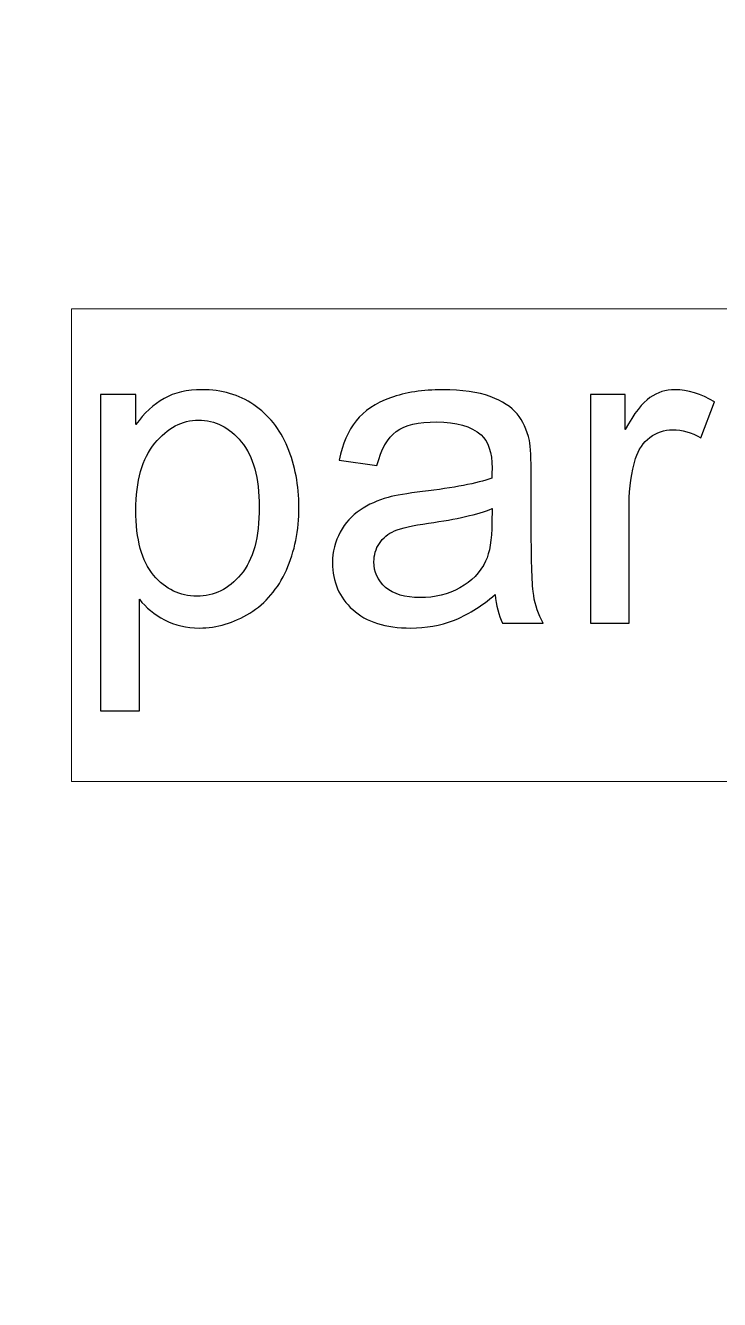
# Model space of a CAD drawing. Header units: centimetres. Extents: x -29.7 to 21.6, y -14.4 to 13.7.
# Drawn here: x -6.236 to -5.321, y -3.823 to -2.143 of the extents above; entities that cross this region are included whole.
import ezdxf

# ---------------------------------------------------------------- set-up
doc = ezdxf.new("R2010")
doc.units = ezdxf.units.CM
doc.header["$MEASUREMENT"] = 0
doc.layers.add('Layer 1', color=7, linetype='Continuous')

msp = doc.modelspace()

# ---------------------------------------------------------------- linework, layer by layer
at = {"layer": 'Layer 1', "color": 1, "lineweight": 9}
for points, knots in [([(-9.03932, -4.44965), (-9.03932, -4.44965), (-9.03932, -0.46166), (-9.03932, -0.46166), (-9.03932, -0.46166), (-9.03932, -0.46166), (0.93059, -0.46166), (0.93059, -0.46166), (0.93059, -0.46166), (0.93059, -0.46166), (0.93059, -4.44965), (0.93059, -4.44965)], [0, 0, 0, 0, 0.25, 0.25, 0.25, 0.25, 0.5, 0.5, 0.5, 0.5, 1, 1, 1, 1]), ([(-1.69979, -3.14012), (-1.69979, -3.14012), (-6.17542, -3.14012), (-6.17542, -3.14012), (-6.17542, -3.14012), (-6.17542, -3.14012), (-6.17542, -2.51611), (-6.17542, -2.51611), (-6.17542, -2.51611), (-6.17542, -2.51611), (-1.69979, -2.51611), (-1.69979, -2.51611), (-1.69979, -2.51611), (-1.69979, -2.51611), (-1.69979, -3.14012), (-1.69979, -3.14012)], [0, 0, 0, 0, 0.2, 0.2, 0.2, 0.2, 0.4, 0.4, 0.4, 0.4, 0.6, 0.6, 0.6, 0.6, 1, 1, 1, 1]), ([(-1.69979, -3.14012), (-1.69979, -3.14012), (-6.17542, -3.14012), (-6.17542, -3.14012), (-6.17542, -3.14012), (-6.17542, -3.14012), (-6.17542, -2.51611), (-6.17542, -2.51611), (-6.17542, -2.51611), (-6.17542, -2.51611), (-1.69979, -2.51611), (-1.69979, -2.51611), (-1.69979, -2.51611), (-1.69979, -2.51611), (-1.69979, -3.14012), (-1.69979, -3.14012)], [0, 0, 0, 0, 0.2, 0.2, 0.2, 0.2, 0.4, 0.4, 0.4, 0.4, 0.6, 0.6, 0.6, 0.6, 1, 1, 1, 1]), ([(-6.1371, -3.04667), (-6.1371, -3.04667), (-6.1371, -2.62943), (-6.1371, -2.62943), (-6.1371, -2.62943), (-6.1371, -2.62943), (-6.09061, -2.62943), (-6.09061, -2.62943), (-6.09061, -2.62943), (-6.09061, -2.62943), (-6.09061, -2.66904), (-6.09061, -2.66904), (-6.09061, -2.66904), (-6.07966, -2.65374), (-6.06726, -2.64221), (-6.05341, -2.63456), (-6.05341, -2.63456), (-6.03966, -2.62691), (-6.02291, -2.62304), (-6.00324, -2.62304), (-6.00324, -2.62304), (-5.97748, -2.62304), (-5.95482, -2.62962), (-5.93516, -2.64289), (-5.93516, -2.64289), (-5.9155, -2.65606), (-5.90068, -2.67476), (-5.8906, -2.69878), (-5.8906, -2.69878), (-5.88063, -2.72289), (-5.87559, -2.74924), (-5.87559, -2.778), (-5.87559, -2.778), (-5.87559, -2.8087), (-5.88111, -2.8364), (-5.89215, -2.8611), (-5.89215, -2.8611), (-5.9032, -2.8857), (-5.91927, -2.90459), (-5.94039, -2.91776), (-5.94039, -2.91776), (-5.9614, -2.93084), (-5.98358, -2.93742), (-6.00683, -2.93742), (-6.00683, -2.93742), (-6.02387, -2.93742), (-6.03918, -2.93384), (-6.05264, -2.92667), (-6.05264, -2.92667), (-6.0662, -2.9195), (-6.07724, -2.9105), (-6.08596, -2.89955), (-6.08596, -2.89955), (-6.08596, -2.89955), (-6.08596, -3.04667), (-6.08596, -3.04667), (-6.08596, -3.04667), (-6.08596, -3.04667), (-6.1371, -3.04667), (-6.1371, -3.04667)], [0, 0, 0, 0, 0.0625, 0.0625, 0.0625, 0.0625, 0.125, 0.125, 0.125, 0.125, 0.1875, 0.1875, 0.1875, 0.1875, 0.25, 0.25, 0.25, 0.25, 0.3125, 0.3125, 0.3125, 0.3125, 0.375, 0.375, 0.375, 0.375, 0.4375, 0.4375, 0.4375, 0.4375, 0.5, 0.5, 0.5, 0.5, 0.5625, 0.5625, 0.5625, 0.5625, 0.625, 0.625, 0.625, 0.625, 0.6875, 0.6875, 0.6875, 0.6875, 0.75, 0.75, 0.75, 0.75, 0.8125, 0.8125, 0.8125, 0.8125, 0.875, 0.875, 0.875, 0.875, 1, 1, 1, 1]), ([(-5.6169, -2.89326), (-5.63588, -2.90943), (-5.65418, -2.92076), (-5.67172, -2.92745), (-5.67172, -2.92745), (-5.68925, -2.93413), (-5.70804, -2.93742), (-5.72818, -2.93742), (-5.72818, -2.93742), (-5.7613, -2.93742), (-5.78678, -2.92938), (-5.8046, -2.91321), (-5.8046, -2.91321), (-5.82242, -2.89713), (-5.83133, -2.8765), (-5.83133, -2.85142), (-5.83133, -2.85142), (-5.83133, -2.83669), (-5.82794, -2.82323), (-5.82126, -2.81103), (-5.82126, -2.81103), (-5.81448, -2.79883), (-5.80566, -2.78914), (-5.79482, -2.78178), (-5.79482, -2.78178), (-5.78387, -2.77442), (-5.77167, -2.7688), (-5.75801, -2.76502), (-5.75801, -2.76502), (-5.74794, -2.76241), (-5.73273, -2.75989), (-5.71249, -2.75737), (-5.71249, -2.75737), (-5.67123, -2.75253), (-5.64072, -2.74662), (-5.62125, -2.73984), (-5.62125, -2.73984), (-5.62106, -2.73287), (-5.62096, -2.72841), (-5.62096, -2.72657), (-5.62096, -2.72657), (-5.62096, -2.70585), (-5.62581, -2.69122), (-5.63549, -2.6827), (-5.63549, -2.6827), (-5.64857, -2.67117), (-5.66803, -2.66546), (-5.6938, -2.66546), (-5.6938, -2.66546), (-5.71791, -2.66546), (-5.73574, -2.66972), (-5.74716, -2.67815), (-5.74716, -2.67815), (-5.75869, -2.68657), (-5.76712, -2.70149), (-5.77264, -2.72299), (-5.77264, -2.72299), (-5.77264, -2.72299), (-5.82261, -2.71602), (-5.82261, -2.71602), (-5.82261, -2.71602), (-5.81806, -2.69461), (-5.8106, -2.67727), (-5.80014, -2.6641), (-5.80014, -2.6641), (-5.78968, -2.65093), (-5.77457, -2.64086), (-5.75482, -2.63369), (-5.75482, -2.63369), (-5.73515, -2.62662), (-5.7122, -2.62304), (-5.68624, -2.62304), (-5.68624, -2.62304), (-5.66048, -2.62304), (-5.63946, -2.62604), (-5.62329, -2.63214), (-5.62329, -2.63214), (-5.60721, -2.63824), (-5.5953, -2.6458), (-5.58774, -2.655), (-5.58774, -2.655), (-5.58019, -2.6642), (-5.57486, -2.67582), (-5.57176, -2.68987), (-5.57176, -2.68987), (-5.57012, -2.69858), (-5.56924, -2.71427), (-5.56924, -2.73684), (-5.56924, -2.73684), (-5.56924, -2.73684), (-5.56924, -2.80464), (-5.56924, -2.80464), (-5.56924, -2.80464), (-5.56924, -2.852), (-5.56818, -2.88193), (-5.56605, -2.89461), (-5.56605, -2.89461), (-5.56401, -2.9073), (-5.55975, -2.91941), (-5.55355, -2.93103), (-5.55355, -2.93103), (-5.55355, -2.93103), (-5.60702, -2.93103), (-5.60702, -2.93103), (-5.60702, -2.93103), (-5.61215, -2.92028), (-5.61544, -2.90769), (-5.6169, -2.89326)], [0, 0, 0, 0, 0.0357143, 0.0357143, 0.0357143, 0.0357143, 0.0714286, 0.0714286, 0.0714286, 0.0714286, 0.1071429, 0.1071429, 0.1071429, 0.1071429, 0.1428571, 0.1428571, 0.1428571, 0.1428571, 0.1785714, 0.1785714, 0.1785714, 0.1785714, 0.2142857, 0.2142857, 0.2142857, 0.2142857, 0.25, 0.25, 0.25, 0.25, 0.2857143, 0.2857143, 0.2857143, 0.2857143, 0.3214286, 0.3214286, 0.3214286, 0.3214286, 0.3571429, 0.3571429, 0.3571429, 0.3571429, 0.3928571, 0.3928571, 0.3928571, 0.3928571, 0.4285714, 0.4285714, 0.4285714, 0.4285714, 0.4642857, 0.4642857, 0.4642857, 0.4642857, 0.5, 0.5, 0.5, 0.5, 0.5357143, 0.5357143, 0.5357143, 0.5357143, 0.5714286, 0.5714286, 0.5714286, 0.5714286, 0.6071429, 0.6071429, 0.6071429, 0.6071429, 0.6428571, 0.6428571, 0.6428571, 0.6428571, 0.6785714, 0.6785714, 0.6785714, 0.6785714, 0.7142857, 0.7142857, 0.7142857, 0.7142857, 0.75, 0.75, 0.75, 0.75, 0.7857143, 0.7857143, 0.7857143, 0.7857143, 0.8214286, 0.8214286, 0.8214286, 0.8214286, 0.8571429, 0.8571429, 0.8571429, 0.8571429, 0.8928571, 0.8928571, 0.8928571, 0.8928571, 0.9285714, 0.9285714, 0.9285714, 0.9285714, 1, 1, 1, 1]), ([(-5.49128, -2.93103), (-5.49128, -2.93103), (-5.49128, -2.62943), (-5.49128, -2.62943), (-5.49128, -2.62943), (-5.49128, -2.62943), (-5.44537, -2.62943), (-5.44537, -2.62943), (-5.44537, -2.62943), (-5.44537, -2.62943), (-5.44537, -2.67563), (-5.44537, -2.67563), (-5.44537, -2.67563), (-5.43365, -2.65422), (-5.4228, -2.64008), (-5.41283, -2.6333), (-5.41283, -2.6333), (-5.40285, -2.62643), (-5.39191, -2.62304), (-5.37999, -2.62304), (-5.37999, -2.62304), (-5.36275, -2.62304), (-5.34522, -2.62846), (-5.3274, -2.63921), (-5.3274, -2.63921), (-5.3274, -2.63921), (-5.34561, -2.68638), (-5.34561, -2.68638), (-5.34561, -2.68638), (-5.35801, -2.67941), (-5.3704, -2.67592), (-5.3828, -2.67592), (-5.3828, -2.67592), (-5.39394, -2.67592), (-5.40392, -2.67931), (-5.41273, -2.68599), (-5.41273, -2.68599), (-5.42154, -2.69267), (-5.42784, -2.70197), (-5.43162, -2.71388), (-5.43162, -2.71388), (-5.43733, -2.732), (-5.44014, -2.75185), (-5.44014, -2.77345), (-5.44014, -2.77345), (-5.44014, -2.77345), (-5.44014, -2.93103), (-5.44014, -2.93103), (-5.44014, -2.93103), (-5.44014, -2.93103), (-5.49128, -2.93103), (-5.49128, -2.93103)], [0, 0, 0, 0, 0.0714286, 0.0714286, 0.0714286, 0.0714286, 0.1428571, 0.1428571, 0.1428571, 0.1428571, 0.2142857, 0.2142857, 0.2142857, 0.2142857, 0.2857143, 0.2857143, 0.2857143, 0.2857143, 0.3571429, 0.3571429, 0.3571429, 0.3571429, 0.4285714, 0.4285714, 0.4285714, 0.4285714, 0.5, 0.5, 0.5, 0.5, 0.5714286, 0.5714286, 0.5714286, 0.5714286, 0.6428571, 0.6428571, 0.6428571, 0.6428571, 0.7142857, 0.7142857, 0.7142857, 0.7142857, 0.7857143, 0.7857143, 0.7857143, 0.7857143, 0.8571429, 0.8571429, 0.8571429, 0.8571429, 1, 1, 1, 1]), ([(-6.09061, -2.78207), (-6.09061, -2.82071), (-6.08276, -2.84929), (-6.06717, -2.86778), (-6.06717, -2.86778), (-6.05148, -2.88628), (-6.03249, -2.89558), (-6.01022, -2.89558), (-6.01022, -2.89558), (-5.98755, -2.89558), (-5.96818, -2.88599), (-5.95211, -2.86682), (-5.95211, -2.86682), (-5.93593, -2.84764), (-5.92789, -2.818), (-5.92789, -2.77781), (-5.92789, -2.77781), (-5.92789, -2.73945), (-5.93574, -2.71079), (-5.95153, -2.69171), (-5.95153, -2.69171), (-5.96731, -2.67263), (-5.9861, -2.66313), (-6.00799, -2.66313), (-6.00799, -2.66313), (-6.02969, -2.66313), (-6.04886, -2.6733), (-6.06552, -2.69355), (-6.06552, -2.69355), (-6.08228, -2.71388), (-6.09061, -2.74333), (-6.09061, -2.78207)], [0, 0, 0, 0, 0.1111111, 0.1111111, 0.1111111, 0.1111111, 0.2222222, 0.2222222, 0.2222222, 0.2222222, 0.3333333, 0.3333333, 0.3333333, 0.3333333, 0.4444444, 0.4444444, 0.4444444, 0.4444444, 0.5555556, 0.5555556, 0.5555556, 0.5555556, 0.6666667, 0.6666667, 0.6666667, 0.6666667, 0.7777778, 0.7777778, 0.7777778, 0.7777778, 1, 1, 1, 1]), ([(-5.62096, -2.77994), (-5.63956, -2.78749), (-5.66745, -2.79389), (-5.70465, -2.79912), (-5.70465, -2.79912), (-5.72576, -2.80212), (-5.74067, -2.80551), (-5.74939, -2.80929), (-5.74939, -2.80929), (-5.75811, -2.81306), (-5.76479, -2.81858), (-5.76954, -2.82575), (-5.76954, -2.82575), (-5.77428, -2.83301), (-5.7767, -2.84105), (-5.7767, -2.84996), (-5.7767, -2.84996), (-5.7767, -2.86343), (-5.77157, -2.87476), (-5.76121, -2.88377), (-5.76121, -2.88377), (-5.75084, -2.89277), (-5.73574, -2.89733), (-5.71588, -2.89733), (-5.71588, -2.89733), (-5.69622, -2.89733), (-5.67869, -2.89306), (-5.66329, -2.88444), (-5.66329, -2.88444), (-5.64799, -2.87592), (-5.63665, -2.8642), (-5.62949, -2.84938), (-5.62949, -2.84938), (-5.62397, -2.83786), (-5.62125, -2.82091), (-5.62125, -2.79853), (-5.62125, -2.79853), (-5.62125, -2.79853), (-5.62096, -2.77994), (-5.62096, -2.77994)], [0, 0, 0, 0, 0.0909091, 0.0909091, 0.0909091, 0.0909091, 0.1818182, 0.1818182, 0.1818182, 0.1818182, 0.2727273, 0.2727273, 0.2727273, 0.2727273, 0.3636364, 0.3636364, 0.3636364, 0.3636364, 0.4545455, 0.4545455, 0.4545455, 0.4545455, 0.5454545, 0.5454545, 0.5454545, 0.5454545, 0.6363636, 0.6363636, 0.6363636, 0.6363636, 0.7272727, 0.7272727, 0.7272727, 0.7272727, 0.8181818, 0.8181818, 0.8181818, 0.8181818, 1, 1, 1, 1])]:
    msp.add_open_spline(points, degree=3, knots=knots, dxfattribs=at)
at = {"layer": 'Layer 1', "color": 250}
for points, knots in [([(-6.1371, -3.04667), (-6.1371, -3.04667), (-6.1371, -2.62943), (-6.1371, -2.62943), (-6.1371, -2.62943), (-6.1371, -2.62943), (-6.09061, -2.62943), (-6.09061, -2.62943), (-6.09061, -2.62943), (-6.09061, -2.62943), (-6.09061, -2.66904), (-6.09061, -2.66904), (-6.09061, -2.66904), (-6.07966, -2.65374), (-6.06726, -2.64221), (-6.05341, -2.63456), (-6.05341, -2.63456), (-6.03966, -2.62691), (-6.02291, -2.62304), (-6.00324, -2.62304), (-6.00324, -2.62304), (-5.97748, -2.62304), (-5.95482, -2.62962), (-5.93516, -2.64289), (-5.93516, -2.64289), (-5.9155, -2.65606), (-5.90068, -2.67476), (-5.8906, -2.69878), (-5.8906, -2.69878), (-5.88063, -2.72289), (-5.87559, -2.74924), (-5.87559, -2.778), (-5.87559, -2.778), (-5.87559, -2.8087), (-5.88111, -2.8364), (-5.89215, -2.8611), (-5.89215, -2.8611), (-5.9032, -2.8857), (-5.91927, -2.90459), (-5.94039, -2.91776), (-5.94039, -2.91776), (-5.9614, -2.93084), (-5.98358, -2.93742), (-6.00683, -2.93742), (-6.00683, -2.93742), (-6.02387, -2.93742), (-6.03918, -2.93384), (-6.05264, -2.92667), (-6.05264, -2.92667), (-6.0662, -2.9195), (-6.07724, -2.9105), (-6.08596, -2.89955), (-6.08596, -2.89955), (-6.08596, -2.89955), (-6.08596, -3.04667), (-6.08596, -3.04667), (-6.08596, -3.04667), (-6.08596, -3.04667), (-6.1371, -3.04667), (-6.1371, -3.04667)], [0, 0, 0, 0, 0.0625, 0.0625, 0.0625, 0.0625, 0.125, 0.125, 0.125, 0.125, 0.1875, 0.1875, 0.1875, 0.1875, 0.25, 0.25, 0.25, 0.25, 0.3125, 0.3125, 0.3125, 0.3125, 0.375, 0.375, 0.375, 0.375, 0.4375, 0.4375, 0.4375, 0.4375, 0.5, 0.5, 0.5, 0.5, 0.5625, 0.5625, 0.5625, 0.5625, 0.625, 0.625, 0.625, 0.625, 0.6875, 0.6875, 0.6875, 0.6875, 0.75, 0.75, 0.75, 0.75, 0.8125, 0.8125, 0.8125, 0.8125, 0.875, 0.875, 0.875, 0.875, 1, 1, 1, 1]), ([(-5.6169, -2.89326), (-5.63588, -2.90943), (-5.65418, -2.92076), (-5.67172, -2.92745), (-5.67172, -2.92745), (-5.68925, -2.93413), (-5.70804, -2.93742), (-5.72818, -2.93742), (-5.72818, -2.93742), (-5.7613, -2.93742), (-5.78678, -2.92938), (-5.8046, -2.91321), (-5.8046, -2.91321), (-5.82242, -2.89713), (-5.83133, -2.8765), (-5.83133, -2.85142), (-5.83133, -2.85142), (-5.83133, -2.83669), (-5.82794, -2.82323), (-5.82126, -2.81103), (-5.82126, -2.81103), (-5.81448, -2.79883), (-5.80566, -2.78914), (-5.79482, -2.78178), (-5.79482, -2.78178), (-5.78387, -2.77442), (-5.77167, -2.7688), (-5.75801, -2.76502), (-5.75801, -2.76502), (-5.74794, -2.76241), (-5.73273, -2.75989), (-5.71249, -2.75737), (-5.71249, -2.75737), (-5.67123, -2.75253), (-5.64072, -2.74662), (-5.62125, -2.73984), (-5.62125, -2.73984), (-5.62106, -2.73287), (-5.62096, -2.72841), (-5.62096, -2.72657), (-5.62096, -2.72657), (-5.62096, -2.70585), (-5.62581, -2.69122), (-5.63549, -2.6827), (-5.63549, -2.6827), (-5.64857, -2.67117), (-5.66803, -2.66546), (-5.6938, -2.66546), (-5.6938, -2.66546), (-5.71791, -2.66546), (-5.73574, -2.66972), (-5.74716, -2.67815), (-5.74716, -2.67815), (-5.75869, -2.68657), (-5.76712, -2.70149), (-5.77264, -2.72299), (-5.77264, -2.72299), (-5.77264, -2.72299), (-5.82261, -2.71602), (-5.82261, -2.71602), (-5.82261, -2.71602), (-5.81806, -2.69461), (-5.8106, -2.67727), (-5.80014, -2.6641), (-5.80014, -2.6641), (-5.78968, -2.65093), (-5.77457, -2.64086), (-5.75482, -2.63369), (-5.75482, -2.63369), (-5.73515, -2.62662), (-5.7122, -2.62304), (-5.68624, -2.62304), (-5.68624, -2.62304), (-5.66048, -2.62304), (-5.63946, -2.62604), (-5.62329, -2.63214), (-5.62329, -2.63214), (-5.60721, -2.63824), (-5.5953, -2.6458), (-5.58774, -2.655), (-5.58774, -2.655), (-5.58019, -2.6642), (-5.57486, -2.67582), (-5.57176, -2.68987), (-5.57176, -2.68987), (-5.57012, -2.69858), (-5.56924, -2.71427), (-5.56924, -2.73684), (-5.56924, -2.73684), (-5.56924, -2.73684), (-5.56924, -2.80464), (-5.56924, -2.80464), (-5.56924, -2.80464), (-5.56924, -2.852), (-5.56818, -2.88193), (-5.56605, -2.89461), (-5.56605, -2.89461), (-5.56401, -2.9073), (-5.55975, -2.91941), (-5.55355, -2.93103), (-5.55355, -2.93103), (-5.55355, -2.93103), (-5.60702, -2.93103), (-5.60702, -2.93103), (-5.60702, -2.93103), (-5.61215, -2.92028), (-5.61544, -2.90769), (-5.6169, -2.89326)], [0, 0, 0, 0, 0.0357143, 0.0357143, 0.0357143, 0.0357143, 0.0714286, 0.0714286, 0.0714286, 0.0714286, 0.1071429, 0.1071429, 0.1071429, 0.1071429, 0.1428571, 0.1428571, 0.1428571, 0.1428571, 0.1785714, 0.1785714, 0.1785714, 0.1785714, 0.2142857, 0.2142857, 0.2142857, 0.2142857, 0.25, 0.25, 0.25, 0.25, 0.2857143, 0.2857143, 0.2857143, 0.2857143, 0.3214286, 0.3214286, 0.3214286, 0.3214286, 0.3571429, 0.3571429, 0.3571429, 0.3571429, 0.3928571, 0.3928571, 0.3928571, 0.3928571, 0.4285714, 0.4285714, 0.4285714, 0.4285714, 0.4642857, 0.4642857, 0.4642857, 0.4642857, 0.5, 0.5, 0.5, 0.5, 0.5357143, 0.5357143, 0.5357143, 0.5357143, 0.5714286, 0.5714286, 0.5714286, 0.5714286, 0.6071429, 0.6071429, 0.6071429, 0.6071429, 0.6428571, 0.6428571, 0.6428571, 0.6428571, 0.6785714, 0.6785714, 0.6785714, 0.6785714, 0.7142857, 0.7142857, 0.7142857, 0.7142857, 0.75, 0.75, 0.75, 0.75, 0.7857143, 0.7857143, 0.7857143, 0.7857143, 0.8214286, 0.8214286, 0.8214286, 0.8214286, 0.8571429, 0.8571429, 0.8571429, 0.8571429, 0.8928571, 0.8928571, 0.8928571, 0.8928571, 0.9285714, 0.9285714, 0.9285714, 0.9285714, 1, 1, 1, 1]), ([(-5.49128, -2.93103), (-5.49128, -2.93103), (-5.49128, -2.62943), (-5.49128, -2.62943), (-5.49128, -2.62943), (-5.49128, -2.62943), (-5.44537, -2.62943), (-5.44537, -2.62943), (-5.44537, -2.62943), (-5.44537, -2.62943), (-5.44537, -2.67563), (-5.44537, -2.67563), (-5.44537, -2.67563), (-5.43365, -2.65422), (-5.4228, -2.64008), (-5.41283, -2.6333), (-5.41283, -2.6333), (-5.40285, -2.62643), (-5.39191, -2.62304), (-5.37999, -2.62304), (-5.37999, -2.62304), (-5.36275, -2.62304), (-5.34522, -2.62846), (-5.3274, -2.63921), (-5.3274, -2.63921), (-5.3274, -2.63921), (-5.34561, -2.68638), (-5.34561, -2.68638), (-5.34561, -2.68638), (-5.35801, -2.67941), (-5.3704, -2.67592), (-5.3828, -2.67592), (-5.3828, -2.67592), (-5.39394, -2.67592), (-5.40392, -2.67931), (-5.41273, -2.68599), (-5.41273, -2.68599), (-5.42154, -2.69267), (-5.42784, -2.70197), (-5.43162, -2.71388), (-5.43162, -2.71388), (-5.43733, -2.732), (-5.44014, -2.75185), (-5.44014, -2.77345), (-5.44014, -2.77345), (-5.44014, -2.77345), (-5.44014, -2.93103), (-5.44014, -2.93103), (-5.44014, -2.93103), (-5.44014, -2.93103), (-5.49128, -2.93103), (-5.49128, -2.93103)], [0, 0, 0, 0, 0.0714286, 0.0714286, 0.0714286, 0.0714286, 0.1428571, 0.1428571, 0.1428571, 0.1428571, 0.2142857, 0.2142857, 0.2142857, 0.2142857, 0.2857143, 0.2857143, 0.2857143, 0.2857143, 0.3571429, 0.3571429, 0.3571429, 0.3571429, 0.4285714, 0.4285714, 0.4285714, 0.4285714, 0.5, 0.5, 0.5, 0.5, 0.5714286, 0.5714286, 0.5714286, 0.5714286, 0.6428571, 0.6428571, 0.6428571, 0.6428571, 0.7142857, 0.7142857, 0.7142857, 0.7142857, 0.7857143, 0.7857143, 0.7857143, 0.7857143, 0.8571429, 0.8571429, 0.8571429, 0.8571429, 1, 1, 1, 1]), ([(-6.09061, -2.78207), (-6.09061, -2.82071), (-6.08276, -2.84929), (-6.06717, -2.86778), (-6.06717, -2.86778), (-6.05148, -2.88628), (-6.03249, -2.89558), (-6.01022, -2.89558), (-6.01022, -2.89558), (-5.98755, -2.89558), (-5.96818, -2.88599), (-5.95211, -2.86682), (-5.95211, -2.86682), (-5.93593, -2.84764), (-5.92789, -2.818), (-5.92789, -2.77781), (-5.92789, -2.77781), (-5.92789, -2.73945), (-5.93574, -2.71079), (-5.95153, -2.69171), (-5.95153, -2.69171), (-5.96731, -2.67263), (-5.9861, -2.66313), (-6.00799, -2.66313), (-6.00799, -2.66313), (-6.02969, -2.66313), (-6.04886, -2.6733), (-6.06552, -2.69355), (-6.06552, -2.69355), (-6.08228, -2.71388), (-6.09061, -2.74333), (-6.09061, -2.78207)], [0, 0, 0, 0, 0.1111111, 0.1111111, 0.1111111, 0.1111111, 0.2222222, 0.2222222, 0.2222222, 0.2222222, 0.3333333, 0.3333333, 0.3333333, 0.3333333, 0.4444444, 0.4444444, 0.4444444, 0.4444444, 0.5555556, 0.5555556, 0.5555556, 0.5555556, 0.6666667, 0.6666667, 0.6666667, 0.6666667, 0.7777778, 0.7777778, 0.7777778, 0.7777778, 1, 1, 1, 1]), ([(-5.62096, -2.77994), (-5.63956, -2.78749), (-5.66745, -2.79389), (-5.70465, -2.79912), (-5.70465, -2.79912), (-5.72576, -2.80212), (-5.74067, -2.80551), (-5.74939, -2.80929), (-5.74939, -2.80929), (-5.75811, -2.81306), (-5.76479, -2.81858), (-5.76954, -2.82575), (-5.76954, -2.82575), (-5.77428, -2.83301), (-5.7767, -2.84105), (-5.7767, -2.84996), (-5.7767, -2.84996), (-5.7767, -2.86343), (-5.77157, -2.87476), (-5.76121, -2.88377), (-5.76121, -2.88377), (-5.75084, -2.89277), (-5.73574, -2.89733), (-5.71588, -2.89733), (-5.71588, -2.89733), (-5.69622, -2.89733), (-5.67869, -2.89306), (-5.66329, -2.88444), (-5.66329, -2.88444), (-5.64799, -2.87592), (-5.63665, -2.8642), (-5.62949, -2.84938), (-5.62949, -2.84938), (-5.62397, -2.83786), (-5.62125, -2.82091), (-5.62125, -2.79853), (-5.62125, -2.79853), (-5.62125, -2.79853), (-5.62096, -2.77994), (-5.62096, -2.77994)], [0, 0, 0, 0, 0.0909091, 0.0909091, 0.0909091, 0.0909091, 0.1818182, 0.1818182, 0.1818182, 0.1818182, 0.2727273, 0.2727273, 0.2727273, 0.2727273, 0.3636364, 0.3636364, 0.3636364, 0.3636364, 0.4545455, 0.4545455, 0.4545455, 0.4545455, 0.5454545, 0.5454545, 0.5454545, 0.5454545, 0.6363636, 0.6363636, 0.6363636, 0.6363636, 0.7272727, 0.7272727, 0.7272727, 0.7272727, 0.8181818, 0.8181818, 0.8181818, 0.8181818, 1, 1, 1, 1])]:
    msp.add_open_spline(points, degree=3, knots=knots, dxfattribs=at)

doc.saveas('drawing.dxf')
